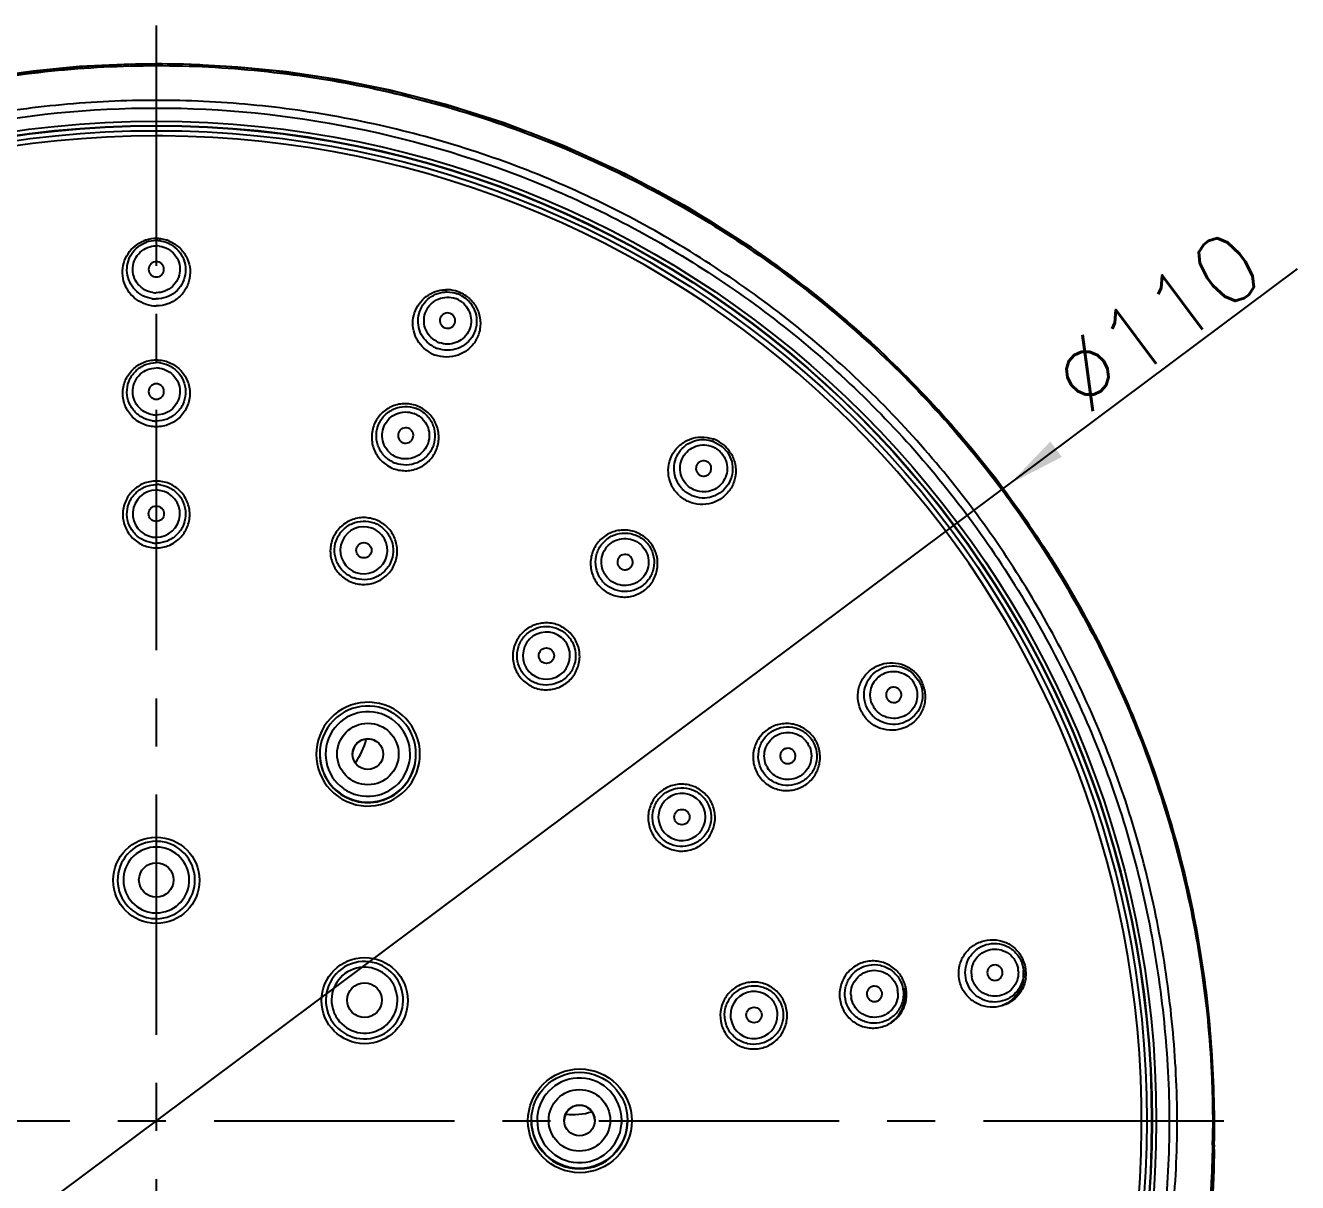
# Model space of a CAD drawing. Header units: millimetres. Extents: x 1664 to 1961, y 530 to 950.
# Drawn here: x 1748.3 to 1814.4, y 781.7 to 841.9 of the extents above; entities that cross this region are included whole.
import ezdxf

# ---------------------------------------------------------------- set-up
doc = ezdxf.new("R2010")
doc.units = ezdxf.units.MM
doc.header["$LTSCALE"] = 10
doc.header["$MEASUREMENT"] = 0
doc.linetypes.add('CENTER', pattern=[2, 1.25, -0.25, 0.25, -0.25])
doc.layers.get('0').update_dxf_attribs({"color": 2, "linetype": 'CONTINUOUS'})
doc.layers.add('1', color=1, linetype='CENTER')
doc.layers.add('D', color=2, linetype='CONTINUOUS')
doc.styles.add('GHS', font='ROMANS.shx', dxfattribs={"bigfont": 'GHS.shx'})

msp = doc.modelspace()

# ---------------------------------------------------------------- linework, layer by layer
at = {"color": 7, "linetype": 'Continuous'}
for p, q in [((1755.082, 839.912), (1755.082, 839.904)), ((1755.299, 830.699), (1755.592, 830.626)), ((1754.572, 830.626), (1754.489, 830.597)), ((1755.592, 830.626), (1755.675, 830.597)), ((1770.209, 828.046), (1770.124, 828.046)), ((1770.933, 827.865), (1771.15, 827.725)), ((1771.15, 827.725), (1771.217, 827.673)), ((1784.054, 820.267), (1783.981, 820.295)), ((1784.054, 820.267), (1784.499, 820.007)), ((1784.499, 820.007), (1784.771, 819.71)), ((1784.771, 819.71), (1784.816, 819.646)), ((1794.431, 808.189), (1794.385, 808.232)), ((1794.431, 808.189), (1794.716, 807.832)), ((1794.716, 807.832), (1794.84, 807.557)), ((1794.84, 807.557), (1794.861, 807.497)), ((1763.582, 804.002), (1763.582, 804.009)), ((1768.582, 804.002), (1768.582, 804.009)), ((1800.06, 793.212), (1800.046, 793.248)), ((1800.06, 793.212), (1800.152, 792.896)), ((1800.152, 792.896), (1800.171, 792.749)), ((1800.171, 792.749), (1800.174, 792.71)), ((1774.582, 784.956), (1774.582, 784.95)), ((1779.582, 784.956), (1779.582, 784.95)), ((1809.999, 784.042), (1809.998, 783.895)), ((1810.083, 783.989), (1810.083, 783.893)), ((1810.084, 783.893), (1810.083, 783.893)), ((1810.082, 783.651), (1810.081, 783.587)), ((1810.082, 783.688), (1810.082, 783.651))]:
    msp.add_line(p, q, dxfattribs=at)
for points in [[(1755.082, 839.912), (1753.414, 839.883), (1751.096, 839.762), (1748.683, 839.53), (1746.17, 839.174), (1743.546, 838.676), (1740.805, 838.014), (1737.949, 837.158), (1734.993, 836.09), (1731.954, 834.789), (1728.851, 833.228), (1725.703, 831.379), (1722.532, 829.218), (1719.379, 826.72), (1716.294, 823.873), (1713.328, 820.676), (1710.527, 817.126), (1707.949, 813.218), (1705.64, 808.962), (1703.658, 804.371), (1702.057, 799.465), (1700.897, 794.273), (1700.233, 788.834), (1700.08, 783.843)], [(1810.084, 783.893), (1809.904, 789.211), (1809.159, 794.867), (1807.887, 800.25), (1806.137, 805.314), (1803.989, 810.031), (1801.499, 814.378), (1798.731, 818.342), (1795.74, 821.916), (1792.59, 825.108), (1789.332, 827.917), (1786.026, 830.353), (1782.726, 832.432), (1779.466, 834.187), (1776.267, 835.645), (1773.151, 836.84), (1770.139, 837.797), (1767.249, 838.537), (1764.487, 839.09), (1761.848, 839.485), (1759.32, 839.743), (1756.896, 839.879), (1755.082, 839.912)], [(1788.865, 740.941), (1795.051, 746.473), (1800.623, 753.366), (1804.959, 760.985), (1807.963, 769), (1809.632, 777.04), (1810.082, 783.688)]]:
    msp.add_lwpolyline(points, dxfattribs=at)
for centre, radius in [((1755.082, 784.933), 51.988), ((1755.082, 784.933), 51.769), ((1755.082, 784.933), 51.748), ((1755.082, 784.933), 51.5), ((1755.082, 816.51), 0.4), ((1765.874, 814.607), 0.4), ((1775.365, 809.128), 0.4), ((1766.082, 804.01), 1.6), ((1766.082, 804.006), 0.8), ((1782.409, 800.733), 0.4), ((1755.082, 797.442), 2.241), ((1755.082, 797.46), 0.9), ((1765.915, 791.187), 2.241), ((1765.907, 791.21), 0.9), ((1786.157, 790.436), 0.4), ((1777.102, 784.933), 2.698), ((1777.082, 784.957), 2.5), ((1777.082, 784.958), 1.6), ((1777.082, 784.954), 0.8)]:
    msp.add_circle(centre, radius, dxfattribs=at)
for centre, radius, start, end in [((1754.99, 784.654), 55.25, 87.54958, 89.9048), ((1755.082, 784.933), 51.229, 90, 267.5844), ((1755.107, 784.933), 51.229, 89.64543, 90.0279), ((1755.082, 784.933), 51.229, 272.41559, 89.61754), ((1755.078, 829.07), 1.752, 108.59111, 111.44108), ((1755.076, 829.075), 1.746, 107.42772, 108.58965), ((1755.084, 829.047), 1.775, 90.06101, 107.38855), ((1755.084, 829.173), 1.541, 90.06712, 109.41084), ((1755.081, 829.06), 1.762, 82.35873, 89.98077), ((1755.082, 829.182), 1.532, 81.84956, 89.99502), ((1755.08, 829.05), 1.773, 72.59433, 82.37373), ((1755.088, 829.075), 1.746, 71.41024, 72.57224), ((1755.086, 829.07), 1.752, 68.55879, 71.40878), ((1755.082, 829.21), 1.232, 81.84956, 89.99502), ((1770.174, 826.407), 1.754, 89.27157, 92.04462), ((1770.174, 826.414), 1.747, 87.90789, 89.27063), ((1770.172, 826.386), 1.775, 70.06243, 87.8613), ((1770.174, 826.4), 1.761, 62.53044, 69.9815), ((1755.084, 829.095), 1.775, 252.13493, 269.93794), ((1755.082, 829.211), 1.532, 261.84956, 269.99502), ((1755.082, 829.234), 1.232, 261.84956, 269.99502), ((1770.22, 826.541), 1.232, 61.84942, 69.99533), ((1770.21, 826.514), 1.532, 61.84942, 69.99533), ((1770.219, 826.541), 1.232, 51.71318, 61.81109), ((1770.17, 826.39), 1.772, 52.12033, 62.54588), ((1770.184, 826.41), 1.748, 50.23788, 52.09318), ((1770.228, 826.563), 1.232, 241.84942, 249.99533), ((1770.188, 826.431), 1.775, 232.13493, 249.93794), ((1770.212, 826.526), 1.514, 239.90111, 241.84263), ((1770.22, 826.542), 1.532, 241.84942, 249.99533), ((1755.082, 822.843), 1.528, 81.83303, 89.99488), ((1755.082, 822.86), 1.229, 81.83303, 89.99488), ((1755.082, 822.872), 1.229, 261.83303, 269.99488), ((1768.047, 820.574), 1.229, 61.83304, 69.99517), ((1768.042, 820.558), 1.528, 61.83304, 69.99517), ((1755.082, 822.857), 1.528, 261.83303, 269.99488), ((1783.45, 818.746), 1.752, 68.88567, 71.39187), ((1783.452, 818.751), 1.746, 67.71992, 68.88478), ((1783.439, 818.724), 1.776, 50.94917, 67.67728), ((1783.462, 818.754), 1.739, 50.00033, 50.90184), ((1768.051, 820.585), 1.229, 241.83304, 249.99517), ((1783.532, 818.856), 1.232, 41.84871, 49.9955), ((1783.536, 818.86), 1.225, 35.04728, 41.82651), ((1783.439, 818.729), 1.773, 36.61491, 49.95447), ((1783.445, 818.734), 1.765, 34.1125, 36.61624), ((1783.456, 818.741), 1.752, 32.09522, 34.11214), ((1768.046, 820.571), 1.528, 241.83304, 249.99517), ((1755.082, 816.51), 1.225, 89.98775, 261.83252), ((1755.082, 816.501), 1.526, 81.82977, 89.99482), ((1755.082, 816.508), 1.227, 81.82977, 89.99482), ((1755.082, 816.51), 1.225, 269.98776, 81.83251), ((1783.532, 818.855), 1.531, 221.50743, 229.97753), ((1783.52, 818.841), 1.512, 230.00178, 231.86062), ((1783.546, 818.874), 1.232, 221.84871, 229.9955), ((1783.449, 818.739), 1.744, 227.82937, 229.99815), ((1783.447, 818.737), 1.741, 230.00081, 231.42972), ((1765.874, 814.607), 1.225, 69.9865, 241.82961), ((1765.874, 814.607), 1.225, 249.98651, 61.8296), ((1765.873, 814.605), 1.227, 61.82992, 69.99509), ((1765.871, 814.599), 1.526, 61.82992, 69.99509), ((1755.082, 816.506), 1.526, 261.82977, 269.99482), ((1755.082, 816.512), 1.227, 261.82977, 269.99482), ((1779.448, 813.992), 1.229, 41.83264, 49.99533), ((1765.875, 814.609), 1.227, 241.82992, 249.99509), ((1765.873, 814.604), 1.526, 241.82992, 249.99509), ((1779.455, 814), 1.229, 221.83264, 229.99533), ((1775.364, 809.128), 1.225, 49.98644, 221.82634), ((1775.365, 809.128), 1.225, 229.98644, 41.82635), ((1775.363, 809.126), 1.227, 41.82983, 49.99523), ((1775.366, 809.129), 1.227, 221.82983, 229.99523), ((1793.287, 806.988), 1.776, 31.08935, 47.86266), ((1793.406, 807.075), 1.24, 30.07658, 49.05025), ((1793.412, 807.081), 1.231, 21.8475, 29.99547), ((1793.317, 807.008), 1.739, 30.00044, 31.04384), ((1793.292, 806.995), 1.767, 20.01873, 29.9702), ((1793.284, 806.991), 1.777, 17.97218, 20.02991), ((1793.297, 806.995), 1.763, 12.10419, 17.9783), ((1766.092, 804.003), 2.698, 60.80187, 234.2593), ((1766.082, 804.009), 2.5, 60.00071, 234.63924), ((1766.106, 804.027), 2.67, 60.00023, 60.80907), ((1766.096, 804.01), 2.691, 54.70287, 59.99133), ((1793.396, 807.071), 1.512, 210.00172, 211.84805), ((1793.431, 807.093), 1.231, 201.8475, 209.99547), ((1766.082, 804.01), 2.2, 59.99979, 234.63827), ((1766.092, 804.003), 2.698, 240.00146, 54.7257), ((1766.082, 804.009), 2.5, 240.00071, 54.63924), ((1766.082, 804.01), 2.2, 239.99979, 54.63827), ((1766.081, 804.009), 2.201, 54.64066, 59.99889), ((1766.081, 804.008), 2.501, 54.64066, 59.99889), ((1793.301, 806.999), 1.744, 207.72185, 209.99797), ((1793.298, 806.997), 1.741, 210.00065, 211.27576), ((1766.082, 803.995), 0.8, 60.00103, 179.18473), ((1762.606, 805.606), 3.491, 324.02972, 346.28832), ((1787.911, 803.907), 1.228, 21.83186, 29.99529), ((1766.082, 803.985), 2.5, 179.44156, 0.52305), ((1787.919, 803.913), 1.228, 201.83186, 209.99529), ((1766.092, 804.001), 2.697, 234.2453, 239.2978), ((1766.083, 804.01), 2.501, 234.64066, 239.99889), ((1766.079, 803.98), 2.673, 239.30415, 239.99984), ((1766.083, 804.011), 2.201, 234.64066, 239.99889), ((1782.408, 800.733), 1.225, 29.98747, 201.8233), ((1782.409, 800.733), 1.225, 209.98746, 21.8233), ((1782.407, 800.732), 1.227, 21.82949, 29.99519), ((1782.41, 800.734), 1.227, 201.82949, 209.99519), ((1755.082, 797.458), 2.012, 89.99943, 260.7128), ((1755.082, 797.46), 1.713, 89.9998, 260.71243), ((1755.082, 797.455), 2.016, 80.7201, 89.99239), ((1755.082, 797.458), 2.012, 269.99914, 80.71309), ((1755.082, 797.457), 1.716, 80.7201, 89.99239), ((1755.082, 797.46), 1.713, 269.9998, 80.71243), ((1755.082, 797.463), 1.716, 260.7201, 269.99239), ((1755.082, 797.462), 2.016, 260.7201, 269.99239), ((1765.907, 791.208), 2.012, 30.00028, 200.71142), ((1798.54, 792.597), 1.76, 23.12576, 27.9004), ((1798.528, 792.592), 1.773, 21.85624, 23.13058), ((1798.529, 792.592), 1.773, 11.1666, 21.86048), ((1765.907, 791.21), 1.713, 30.00055, 200.71115), ((1798.691, 792.641), 1.231, 181.84597, 189.99527), ((1798.67, 792.637), 1.231, 1.84597, 9.99527), ((1798.636, 792.631), 1.539, 352.11559, 4.41104), ((1798.561, 792.599), 1.74, 10.00053, 11.13967), ((1798.547, 792.597), 1.754, 5.08379, 9.99122), ((1798.527, 792.595), 1.774, 352.12489, 3.81368), ((1798.531, 792.595), 1.77, 3.81291, 5.09), ((1765.907, 791.208), 2.012, 210.00028, 20.71142), ((1765.907, 791.21), 1.713, 210.0006, 20.71111), ((1765.905, 791.209), 1.716, 20.72025, 29.99274), ((1765.904, 791.207), 2.016, 20.72025, 29.99274), ((1792.258, 791.491), 1.771, 306.46218, 10.03477), ((1792.414, 791.536), 1.228, 1.83084, 9.99508), ((1792.27, 791.494), 1.758, 10.00107, 11.59382), ((1786.157, 790.436), 1.225, 9.98954, 181.82069), ((1792.423, 791.539), 1.228, 181.83084, 189.99508), ((1765.91, 791.21), 2.016, 200.72025, 209.99274), ((1765.91, 791.211), 1.716, 200.72025, 209.99274), ((1786.159, 790.436), 1.227, 181.82898, 189.99498), ((1786.157, 790.435), 1.225, 189.98925, 1.82098), ((1786.155, 790.435), 1.227, 1.82898, 9.99498), ((1777.082, 784.958), 2.2, 0.00119, 174.6377), ((1777.082, 784.942), 0.8, 0.80595, 179.19386), ((1777.083, 784.958), 2.201, 174.6402, 179.99853), ((1776.748, 788.753), 3.491, 263.82224, 286.2469), ((1777.082, 784.95), 2.5, 180.00114, 359.99886), ((1777.082, 784.933), 2.5, 180, 0), ((1777.082, 784.958), 2.2, 180.00119, 354.6377), ((1777.081, 784.958), 2.201, 354.6402, 359.99853), ((1741.93, 784.824), 68.074, 359.04589, 359.21802), ((1762.464, 783.935), 47.619, 359.70321, 359.94986), ((1805.08, 783.806), 5.003, 358.65447, 1.00159), ((1804.145, 783.831), 5.938, 356.26626, 358.61603), ((1759.203, 783.954), 50.88, 359.42598, 359.58701)]:
    msp.add_arc(centre, radius, start, end, dxfattribs=at)
for points, start_tangent, end_tangent in [([(1700.167, 783.845), (1700.186, 786.572), (1700.342, 789.295), (1701.059, 794.701), (1702.304, 800.01), (1704.063, 805.171), (1706.336, 810.126), (1709.08, 814.838), (1715.899, 823.329), (1719.905, 827.027), (1724.264, 830.301), (1728.921, 833.136), (1733.835, 835.498), (1738.961, 837.361), (1744.243, 838.718), (1749.635, 839.539), (1755.082, 839.817)], (-0.014307, 0.999898), (0.999999, -0.001314)), ([(1700.198, 788.236), (1701.711, 798.124), (1705, 807.574), (1709.939, 816.278), (1716.376, 823.937), (1724.09, 830.304), (1732.83, 835.171), (1737.495, 836.993), (1742.307, 838.385), (1747.227, 839.323), (1752.215, 839.826)], (0.061892, 0.998083), (0.998143, 0.060917)), ([(1752.215, 839.826), (1755.082, 839.904)], (0.998143, 0.060917), (0.999847, -0.017518)), ([(1757.352, 839.854), (1767.86, 838.383), (1777.888, 834.922), (1787.069, 829.609), (1791.233, 826.316), (1795.059, 822.634), (1798.516, 818.601), (1801.565, 814.253), (1806.342, 804.778), (1809.213, 794.561), (1809.89, 789.295), (1810.083, 783.989)], (0.999097, -0.042482), (-0.004138, -0.999991)), ([(1755.082, 838.008), (1750.166, 837.78), (1745.293, 837.091), (1740.505, 835.956), (1735.84, 834.39), (1731.343, 832.39), (1727.053, 829.98), (1722.998, 827.192), (1719.22, 824.038), (1712.626, 816.746), (1707.487, 808.364), (1705.511, 803.857), (1703.97, 799.184), (1702.879, 794.386), (1702.219, 789.509), (1702.005, 784.594), (1702.28, 779.681), (1703.003, 774.814), (1704.159, 770.031), (1705.756, 765.377), (1707.784, 760.893), (1710.212, 756.613), (1713.027, 752.577), (1716.206, 748.821), (1719.718, 745.374), (1723.536, 742.27), (1727.62, 739.525), (1729.752, 738.297), (1731.942, 737.173), (1734.181, 736.152), (1736.463, 735.229), (1738.784, 734.411), (1741.143, 733.712), (1745.95, 732.655)], (-0.999985, 0.005387), (0.985224, -0.171268)), ([(1764.212, 732.655), (1769.02, 733.707), (1771.379, 734.408), (1773.699, 735.23), (1775.979, 736.155), (1778.22, 737.173), (1780.411, 738.294), (1782.543, 739.522), (1786.625, 742.27), (1790.445, 745.372), (1793.957, 748.819), (1797.136, 752.576), (1799.952, 756.612), (1802.379, 760.892), (1804.407, 765.375), (1806.004, 770.029), (1807.16, 774.812), (1807.884, 779.68), (1808.158, 784.592), (1807.944, 789.508), (1807.285, 794.385), (1806.194, 799.183), (1804.653, 803.856), (1802.677, 808.363), (1797.538, 816.745), (1790.944, 824.038), (1787.166, 827.192), (1783.111, 829.98), (1774.324, 834.39), (1769.659, 835.956), (1764.87, 837.091), (1759.998, 837.78), (1755.082, 838.008)], (0.985499, 0.16968), (-0.999984, -0.005616)), ([(1755.082, 732.153), (1752.498, 732.2), (1749.92, 732.382), (1747.358, 732.715), (1744.813, 733.166), (1739.803, 734.429), (1734.961, 736.233), (1730.298, 738.459), (1725.876, 741.133), (1721.723, 744.209), (1717.89, 747.676), (1714.416, 751.502), (1711.334, 755.651), (1708.679, 760.085), (1706.462, 764.754), (1704.718, 769.619), (1703.465, 774.633), (1702.69, 779.743), (1702.415, 784.903), (1702.689, 790.064), (1703.454, 795.175), (1704.701, 800.191), (1706.447, 805.055), (1711.318, 814.158), (1714.391, 818.314), (1717.858, 822.146), (1721.684, 825.621), (1725.836, 828.698), (1730.267, 831.359), (1734.933, 833.581), (1755.082, 837.612)], (-1, -0.000134), (1, -0.000163)), ([(1755.082, 837.612), (1775.231, 833.581), (1779.897, 831.359), (1784.328, 828.698), (1788.48, 825.621), (1792.306, 822.146), (1795.773, 818.314), (1798.846, 814.158), (1803.717, 805.055), (1805.463, 800.191), (1806.71, 795.175), (1807.475, 790.064), (1807.749, 784.903), (1807.474, 779.742), (1806.699, 774.633), (1805.446, 769.619), (1803.702, 764.754), (1801.485, 760.085), (1798.83, 755.651), (1795.748, 751.502), (1792.273, 747.676), (1788.441, 744.209), (1784.288, 741.133), (1779.866, 738.459), (1775.203, 736.233), (1770.361, 734.429), (1765.351, 733.166), (1762.806, 732.715), (1760.243, 732.382), (1757.666, 732.2), (1755.082, 732.153)], (1, 0.000164), (-1, 0.00013)), ([(1754.539, 827.406), (1754.06, 827.647), (1753.676, 828.02), (1753.424, 828.492), (1753.326, 829.018), (1753.391, 829.548), (1753.614, 830.034), (1753.975, 830.431), (1754.438, 830.7)], (-0.951531, 0.307552), (0.9308, 0.365528)), ([(1755.726, 830.7), (1756.242, 830.386), (1756.621, 829.917), (1756.817, 829.347), (1756.808, 828.744), (1756.595, 828.181), (1756.203, 827.722), (1755.678, 827.424), (1755.082, 827.32)], (0.930799, -0.36553), (-1, 0)), ([(1754.865, 827.695), (1754.385, 827.847), (1753.981, 828.147), (1753.698, 828.562), (1753.566, 829.046), (1753.599, 829.547), (1753.795, 830.009), (1754.131, 830.383), (1754.572, 830.626)], (-0.989886, 0.141865), (0.942737, 0.333536)), ([(1754.907, 828.015), (1754.476, 828.162), (1754.128, 828.457), (1753.913, 828.858), (1753.86, 829.309), (1753.977, 829.748), (1754.247, 830.115), (1754.633, 830.357), (1755.082, 830.442)], (-0.989886, 0.141865), (1, 0)), ([(1755.592, 830.626), (1756.054, 830.365), (1756.397, 829.963), (1756.582, 829.467), (1756.584, 828.939), (1756.404, 828.442), (1756.064, 828.036), (1755.605, 827.771), (1755.082, 827.679)], (0.942825, -0.333288), (-1, 0)), ([(1755.257, 830.429), (1755.688, 830.282), (1756.036, 829.987), (1756.251, 829.586), (1756.304, 829.135), (1756.187, 828.695), (1755.917, 828.329), (1755.531, 828.087), (1755.082, 828.002)], (0.989886, -0.141865), (-1, 0)), ([(1755.082, 829.62), (1754.929, 829.59), (1754.799, 829.504), (1754.712, 829.374), (1754.682, 829.222), (1754.712, 829.07), (1754.799, 828.94), (1754.929, 828.854), (1755.082, 828.824)], (-1, 0), (1, 0)), ([(1755.082, 828.824), (1755.235, 828.854), (1755.365, 828.94), (1755.451, 829.07), (1755.482, 829.222), (1755.451, 829.374), (1755.365, 829.503), (1755.235, 829.59), (1755.082, 829.62)], (1, 0), (-1, 0)), ([(1769.099, 825.03), (1768.732, 825.418), (1768.499, 825.898), (1768.422, 826.425), (1768.506, 826.951), (1768.746, 827.426), (1769.117, 827.808), (1769.587, 828.06), (1770.112, 828.16)], (-0.788958, 0.614447), (0.999364, 0.035663)), ([(1769.453, 825.216), (1769.07, 825.531), (1768.808, 825.951), (1768.695, 826.432), (1768.743, 826.923), (1768.947, 827.372), (1769.285, 827.733), (1769.721, 827.965), (1770.209, 828.046)], (-0.865172, 0.501475), (0.999999, 0.001308)), ([(1770.209, 828.046), (1770.735, 827.954)], (0.999999, 0.001308), (0.939694, -0.342016)), ([(1769.646, 825.477), (1769.291, 825.764), (1769.065, 826.159), (1769, 826.61), (1769.105, 827.052), (1769.365, 827.425), (1769.745, 827.677), (1770.19, 827.772), (1770.641, 827.698)], (-0.881666, 0.471873), (0.939694, -0.342016)), ([(1771.302, 827.753), (1771.696, 827.287), (1771.907, 826.715), (1771.909, 826.106), (1771.702, 825.534), (1771.31, 825.067), (1770.782, 824.763), (1770.181, 824.657), (1769.579, 824.764)], (0.768712, -0.639595), (-0.939693, 0.34202)), ([(1771.149, 827.725), (1771.509, 827.327), (1771.707, 826.831), (1771.721, 826.297), (1771.549, 825.792), (1771.212, 825.377), (1770.751, 825.106), (1770.224, 825.01), (1769.696, 825.102)], (0.789969, -0.613147), (-0.939694, 0.342016)), ([(1770.982, 827.508), (1771.268, 827.187), (1771.424, 826.788), (1771.433, 826.36), (1771.293, 825.956), (1771.022, 825.625), (1770.652, 825.408), (1770.229, 825.332), (1769.806, 825.406)], (0.785062, -0.619417), (-0.939694, 0.342016)), ([(1770.36, 826.926), (1770.206, 826.95), (1770.054, 826.913), (1769.929, 826.822), (1769.848, 826.689), (1769.824, 826.535), (1769.861, 826.384), (1769.954, 826.259), (1770.087, 826.178)], (-0.939694, 0.342016), (0.939694, -0.342016)), ([(1770.087, 826.178), (1770.241, 826.154), (1770.393, 826.191), (1770.519, 826.283), (1770.599, 826.415), (1770.623, 826.569), (1770.586, 826.72), (1770.493, 826.846), (1770.36, 826.926)], (0.939694, -0.342016), (-0.939694, 0.342016)), ([(1755.082, 821.03), (1754.414, 821.163), (1753.848, 821.54), (1753.47, 822.105), (1753.337, 822.771), (1753.47, 823.437), (1753.848, 824.002), (1754.414, 824.38), (1755.082, 824.512)], (-1, 0), (1, 0)), ([(1754.865, 821.344), (1754.328, 821.528), (1753.895, 821.896), (1753.628, 822.396), (1753.562, 822.959), (1753.707, 823.507), (1754.044, 823.964), (1754.524, 824.266), (1755.082, 824.372)], (-0.989845, 0.142149), (1, 0)), ([(1754.908, 821.655), (1754.476, 821.803), (1754.128, 822.099), (1753.913, 822.501), (1753.86, 822.953), (1753.977, 823.394), (1754.247, 823.761), (1754.633, 824.004), (1755.082, 824.089)], (-0.989845, 0.142149), (1, 0)), ([(1755.082, 824.512), (1755.75, 824.38), (1756.316, 824.002), (1756.694, 823.437), (1756.827, 822.771), (1756.694, 822.105), (1756.316, 821.54), (1755.75, 821.163), (1755.082, 821.03)], (1, 0), (-1, 0)), ([(1755.299, 824.356), (1755.836, 824.172), (1756.269, 823.805), (1756.536, 823.305), (1756.602, 822.742), (1756.457, 822.193), (1756.12, 821.737), (1755.64, 821.434), (1755.082, 821.329)], (0.989845, -0.142149), (-1, 0)), ([(1755.256, 824.077), (1755.688, 823.929), (1756.036, 823.633), (1756.251, 823.231), (1756.304, 822.779), (1756.187, 822.338), (1755.917, 821.971), (1755.531, 821.728), (1755.082, 821.643)], (0.989845, -0.142149), (-1, 0)), ([(1755.082, 823.265), (1754.929, 823.235), (1754.799, 823.148), (1754.712, 823.019), (1754.682, 822.866), (1754.712, 822.713), (1754.799, 822.584), (1754.929, 822.497), (1755.082, 822.467)], (-1, 0), (1, 0)), ([(1755.082, 822.467), (1755.235, 822.497), (1755.365, 822.584), (1755.451, 822.713), (1755.482, 822.866), (1755.451, 823.019), (1755.365, 823.148), (1755.235, 823.235), (1755.082, 823.265)], (1, 0), (-1, 0)), ([(1768.619, 822.125), (1767.946, 822.229), (1767.285, 822.068), (1766.736, 821.667), (1766.383, 821.086), (1766.281, 820.415), (1766.443, 819.755), (1766.846, 819.206), (1767.428, 818.853)], (-0.939693, 0.34202), (0.939693, -0.34202)), ([(1767.325, 819.224), (1766.883, 819.58), (1766.602, 820.074), (1766.522, 820.635), (1766.653, 821.187), (1766.977, 821.652), (1767.449, 821.966), (1768.004, 822.086), (1768.564, 821.994)], (-0.881532, 0.472124), (0.939694, -0.342016)), ([(1767.428, 818.853), (1768.101, 818.749), (1768.762, 818.91), (1769.311, 819.312), (1769.663, 819.892), (1769.766, 820.564), (1769.604, 821.224), (1769.201, 821.772), (1768.619, 822.125)], (0.939693, -0.34202), (-0.939693, 0.34202)), ([(1767.471, 819.502), (1767.115, 819.788), (1766.89, 820.185), (1766.825, 820.636), (1766.93, 821.08), (1767.191, 821.454), (1767.571, 821.706), (1768.017, 821.802), (1768.467, 821.729)], (-0.881532, 0.472124), (0.939694, -0.342016)), ([(1768.763, 821.906), (1769.205, 821.549), (1769.486, 821.056), (1769.566, 820.494), (1769.435, 819.943), (1769.111, 819.477), (1768.639, 819.163), (1768.084, 819.043), (1767.523, 819.135)], (0.881532, -0.472124), (-0.939694, 0.342016)), ([(1768.627, 821.657), (1768.982, 821.371), (1769.208, 820.974), (1769.272, 820.523), (1769.167, 820.08), (1768.907, 819.706), (1768.527, 819.453), (1768.081, 819.357), (1767.63, 819.43)], (0.881532, -0.472124), (-0.939694, 0.342016)), ([(1768.185, 820.955), (1768.031, 820.979), (1767.88, 820.942), (1767.754, 820.85), (1767.673, 820.716), (1767.649, 820.562), (1767.686, 820.411), (1767.779, 820.285), (1767.912, 820.204)], (-0.939694, 0.342016), (0.939694, -0.342016)), ([(1767.912, 820.204), (1768.066, 820.181), (1768.218, 820.218), (1768.344, 820.31), (1768.425, 820.443), (1768.448, 820.597), (1768.411, 820.748), (1768.319, 820.874), (1768.185, 820.955)], (0.939694, -0.342016), (-0.939694, 0.342016)), ([(1782.278, 817.447), (1781.91, 817.916), (1781.72, 818.481), (1781.729, 819.077), (1781.938, 819.634), (1782.321, 820.088), (1782.835, 820.388), (1783.42, 820.498), (1784.009, 820.406)], (-0.741168, 0.671319), (0.947719, -0.319106)), ([(1782.386, 817.84), (1782.119, 818.267), (1782.005, 818.756), (1782.057, 819.255), (1782.268, 819.709), (1782.616, 820.069), (1783.064, 820.296), (1783.561, 820.364), (1784.054, 820.267)], (-0.662864, 0.748739), (0.936119, -0.351684)), ([(1782.629, 818.052), (1782.393, 818.443), (1782.316, 818.892), (1782.409, 819.337), (1782.659, 819.717), (1783.031, 819.978), (1783.474, 820.085), (1783.925, 820.022), (1784.323, 819.799)], (-0.667096, 0.744972), (0.766049, -0.642782)), ([(1784.94, 819.672), (1785.17, 819.105), (1785.191, 818.494), (1785.001, 817.913), (1784.623, 817.434), (1784.104, 817.114), (1783.505, 816.992), (1782.9, 817.083), (1782.362, 817.376)], (0.531307, -0.847179), (-0.781836, 0.623485)), ([(1784.771, 819.71), (1784.996, 819.22), (1785.037, 818.684), (1784.889, 818.168), (1784.57, 817.737), (1784.12, 817.444), (1783.595, 817.326), (1783.062, 817.398), (1782.586, 817.652)], (0.571992, -0.820259), (-0.786497, 0.617594)), ([(1784.539, 819.564), (1784.723, 819.166), (1784.755, 818.729), (1784.631, 818.31), (1784.367, 817.962), (1783.997, 817.73), (1783.568, 817.643), (1783.135, 817.713), (1782.754, 817.93)], (0.574407, -0.81857), (-0.766049, 0.642782)), ([(1783.795, 819.17), (1783.658, 819.245), (1783.503, 819.262), (1783.354, 819.219), (1783.233, 819.122), (1783.158, 818.985), (1783.141, 818.831), (1783.185, 818.681), (1783.283, 818.56)], (-0.766049, 0.642782), (0.766049, -0.642782)), ([(1783.283, 818.56), (1783.419, 818.484), (1783.574, 818.467), (1783.724, 818.51), (1783.845, 818.608), (1783.92, 818.744), (1783.937, 818.898), (1783.893, 819.048), (1783.795, 819.17)], (0.766049, -0.642782), (-0.766049, 0.642782)), ([(1755.082, 818.209), (1754.416, 818.077), (1753.852, 817.7), (1753.475, 817.136), (1753.342, 816.471), (1753.475, 815.806), (1753.852, 815.242), (1754.416, 814.865), (1755.082, 814.733)], (-1, 0), (1, 0)), ([(1755.082, 814.733), (1755.748, 814.865), (1756.312, 815.242), (1756.689, 815.806), (1756.822, 816.471), (1756.689, 817.136), (1756.312, 817.7), (1755.748, 818.077), (1755.082, 818.209)], (1, 0), (-1, 0)), ([(1754.865, 814.996), (1754.328, 815.18), (1753.895, 815.548), (1753.628, 816.048), (1753.562, 816.612), (1753.707, 817.161), (1754.044, 817.619), (1754.524, 817.921), (1755.082, 818.027)], (-0.989837, 0.142205), (1, 0)), ([(1755.299, 818.012), (1755.836, 817.828), (1756.268, 817.46), (1756.536, 816.959), (1756.602, 816.395), (1756.457, 815.846), (1756.12, 815.389), (1755.64, 815.086), (1755.082, 814.98)], (0.989837, -0.142205), (-1, 0)), ([(1766.463, 816.202), (1765.792, 816.306), (1765.133, 816.144), (1764.586, 815.743), (1764.234, 815.164), (1764.131, 814.494), (1764.292, 813.835), (1764.694, 813.288), (1765.274, 812.936)], (-0.939693, 0.34202), (0.939693, -0.34202)), ([(1765.274, 812.936), (1765.945, 812.832), (1766.605, 812.994), (1767.152, 813.395), (1767.503, 813.974), (1767.606, 814.644), (1767.445, 815.303), (1767.044, 815.85), (1766.463, 816.202)], (0.939693, -0.34202), (-0.939693, 0.34202)), ([(1765.153, 813.258), (1764.711, 813.615), (1764.43, 814.109), (1764.35, 814.671), (1764.481, 815.223), (1764.806, 815.689), (1765.278, 816.004), (1765.833, 816.124), (1766.394, 816.033)], (-0.881507, 0.472171), (0.939694, -0.342016)), ([(1766.592, 815.944), (1767.034, 815.587), (1767.314, 815.094), (1767.395, 814.532), (1767.264, 813.979), (1766.939, 813.513), (1766.467, 813.198), (1765.912, 813.078), (1765.351, 813.169)], (0.881507, -0.472171), (-0.939694, 0.342016)), ([(1780.523, 815.252), (1779.926, 815.58), (1779.25, 815.655), (1778.597, 815.465), (1778.067, 815.04), (1777.741, 814.445), (1777.667, 813.769), (1777.858, 813.116), (1778.285, 812.585)], (-0.766044, 0.642788), (0.766044, -0.642788)), ([(1778.464, 812.818), (1778.092, 813.282), (1777.925, 813.852), (1777.989, 814.443), (1778.275, 814.963), (1778.738, 815.335), (1779.309, 815.5), (1779.899, 815.435), (1780.421, 815.149)], (-0.766049, 0.642782), (0.766049, -0.642782)), ([(1778.54, 813.181), (1778.304, 813.572), (1778.227, 814.022), (1778.321, 814.468), (1778.572, 814.849), (1778.944, 815.111), (1779.388, 815.218), (1779.84, 815.156), (1780.238, 814.933)], (-0.666888, 0.745158), (0.766049, -0.642782)), ([(1778.285, 812.585), (1778.882, 812.257), (1779.558, 812.182), (1780.211, 812.372), (1780.741, 812.797), (1781.067, 813.392), (1781.141, 814.068), (1780.95, 814.721), (1780.523, 815.252)], (0.766044, -0.642788), (-0.766044, 0.642788)), ([(1780.421, 815.149), (1780.793, 814.686), (1780.96, 814.115), (1780.895, 813.525), (1780.61, 813.004), (1780.147, 812.633), (1779.576, 812.467), (1778.985, 812.532), (1778.464, 812.818)], (0.766049, -0.642782), (-0.766049, 0.642782)), ([(1780.364, 814.811), (1780.599, 814.421), (1780.676, 813.971), (1780.582, 813.525), (1780.331, 813.144), (1779.959, 812.882), (1779.515, 812.774), (1779.063, 812.836), (1778.665, 813.059)], (0.666888, -0.745158), (-0.766049, 0.642782)), ([(1779.708, 814.302), (1779.572, 814.377), (1779.416, 814.394), (1779.267, 814.351), (1779.145, 814.253), (1779.07, 814.117), (1779.053, 813.962), (1779.097, 813.812), (1779.195, 813.69)], (-0.766049, 0.642782), (0.766049, -0.642782)), ([(1779.195, 813.69), (1779.332, 813.615), (1779.487, 813.598), (1779.636, 813.642), (1779.758, 813.739), (1779.833, 813.876), (1779.85, 814.031), (1779.806, 814.18), (1779.708, 814.302)], (0.766049, -0.642782), (-0.766049, 0.642782)), ([(1776.472, 810.424), (1775.876, 810.751), (1775.202, 810.825), (1774.55, 810.635), (1774.022, 810.211), (1773.696, 809.616), (1773.622, 808.942), (1773.812, 808.291), (1774.237, 807.761)], (-0.766044, 0.642788), (0.766044, -0.642788)), ([(1774.382, 807.956), (1774.01, 808.419), (1773.843, 808.99), (1773.908, 809.581), (1774.194, 810.102), (1774.658, 810.474), (1775.229, 810.641), (1775.82, 810.576), (1776.341, 810.29)], (-0.766049, 0.642782), (0.766049, -0.642782)), ([(1774.237, 807.761), (1774.833, 807.434), (1775.507, 807.36), (1776.158, 807.55), (1776.687, 807.974), (1777.013, 808.568), (1777.087, 809.243), (1776.897, 809.894), (1776.472, 810.424)], (0.766044, -0.642788), (-0.766044, 0.642788)), ([(1776.341, 810.29), (1776.713, 809.826), (1776.879, 809.255), (1776.815, 808.664), (1776.529, 808.143), (1776.065, 807.771), (1775.494, 807.605), (1774.903, 807.67), (1774.382, 807.956)], (0.766049, -0.642782), (-0.766049, 0.642782)), ([(1791.757, 806.187), (1791.571, 806.767), (1791.593, 807.376), (1791.822, 807.939), (1792.229, 808.39), (1792.766, 808.674), (1793.368, 808.756), (1793.962, 808.628), (1794.478, 808.305)], (-0.465208, 0.885202), (0.742064, -0.670329)), ([(1792.086, 806.315), (1791.903, 806.821), (1791.907, 807.359), (1792.098, 807.861), (1792.451, 808.265), (1792.922, 808.52), (1793.454, 808.594), (1793.978, 808.479), (1794.431, 808.189)], (-0.500005, 0.866022), (0.733042, -0.680184)), ([(1792.288, 806.634), (1792.202, 807.031), (1792.249, 807.433), (1792.425, 807.798), (1792.711, 808.084), (1793.074, 808.261), (1793.476, 808.309), (1793.872, 808.223), (1794.218, 808.011)], (-0.372049, 0.928213), (0.755921, -0.654663)), ([(1794.84, 807.557), (1794.92, 807.011), (1794.8, 806.474), (1794.497, 806.015), (1794.051, 805.695), (1793.52, 805.555), (1792.973, 805.615), (1792.482, 805.865), (1792.111, 806.273)], (0.320506, -0.947247), (-0.52765, 0.849462)), ([(1794.555, 807.539), (1794.643, 807.091), (1794.562, 806.643), (1794.322, 806.256), (1793.957, 805.985), (1793.518, 805.867), (1793.066, 805.918), (1792.663, 806.131), (1792.365, 806.477)], (0.372049, -0.928213), (-0.500005, 0.866022)), ([(1795.021, 807.365), (1795.043, 806.753), (1794.853, 806.171), (1794.476, 805.69), (1793.956, 805.369), (1793.357, 805.247), (1792.752, 805.338), (1792.215, 805.632), (1791.81, 806.093)], (0.209513, -0.977806), (-0.519148, 0.854684)), ([(1793.767, 807.286), (1793.664, 807.403), (1793.524, 807.472), (1793.369, 807.483), (1793.222, 807.433), (1793.105, 807.331), (1793.036, 807.191), (1793.027, 807.035), (1793.077, 806.888)], (-0.500005, 0.866022), (0.500005, -0.866022)), ([(1793.077, 806.888), (1793.18, 806.77), (1793.319, 806.701), (1793.475, 806.691), (1793.622, 806.74), (1793.739, 806.843), (1793.807, 806.982), (1793.817, 807.138), (1793.767, 807.286)], (0.500005, -0.866022), (-0.500005, 0.866022)), ([(1789.359, 804.722), (1788.91, 805.235), (1788.3, 805.536), (1787.622, 805.581), (1786.978, 805.363), (1786.468, 804.915), (1786.168, 804.305), (1786.124, 803.626), (1786.343, 802.981)], (-0.5, 0.866025), (0.5, -0.866025)), ([(1786.585, 803.141), (1786.393, 803.704), (1786.432, 804.297), (1786.694, 804.83), (1787.141, 805.221), (1787.703, 805.412), (1788.296, 805.372), (1788.829, 805.109), (1789.221, 804.662)], (-0.500005, 0.866022), (0.500005, -0.866022)), ([(1786.779, 803.456), (1786.691, 803.904), (1786.773, 804.353), (1787.014, 804.74), (1787.38, 805.012), (1787.82, 805.131), (1788.273, 805.08), (1788.677, 804.867), (1788.975, 804.521)], (-0.371798, 0.928314), (0.500005, -0.866022)), ([(1786.343, 802.981), (1786.792, 802.469), (1787.402, 802.168), (1788.08, 802.123), (1788.723, 802.34), (1789.234, 802.789), (1789.534, 803.399), (1789.578, 804.078), (1789.359, 804.722)], (0.5, -0.866025), (-0.5, 0.866025)), ([(1789.221, 804.662), (1789.412, 804.099), (1789.373, 803.506), (1789.111, 802.973), (1788.665, 802.582), (1788.102, 802.391), (1787.509, 802.43), (1786.977, 802.694), (1786.585, 803.141)], (0.500005, -0.866022), (-0.500005, 0.866022)), ([(1789.051, 804.364), (1789.139, 803.916), (1789.057, 803.467), (1788.816, 803.08), (1788.45, 802.808), (1788.01, 802.689), (1787.557, 802.74), (1787.153, 802.953), (1786.856, 803.299)], (0.371798, -0.928314), (-0.500005, 0.866022)), ([(1788.261, 804.11), (1788.158, 804.227), (1788.018, 804.296), (1787.863, 804.306), (1787.715, 804.256), (1787.598, 804.154), (1787.529, 804.014), (1787.519, 803.858), (1787.569, 803.71)], (-0.500005, 0.866022), (0.500005, -0.866022)), ([(1787.569, 803.71), (1787.672, 803.593), (1787.812, 803.524), (1787.967, 803.514), (1788.115, 803.564), (1788.232, 803.666), (1788.301, 803.806), (1788.311, 803.962), (1788.261, 804.11)], (0.500005, -0.866022), (-0.500005, 0.866022)), ([(1783.9, 801.571), (1783.452, 802.082), (1782.844, 802.382), (1782.167, 802.426), (1781.525, 802.208), (1781.016, 801.761), (1780.716, 801.153), (1780.671, 800.476), (1780.89, 799.833)], (-0.5, 0.866025), (0.5, -0.866025)), ([(1781.085, 799.968), (1780.894, 800.531), (1780.933, 801.124), (1781.196, 801.657), (1781.642, 802.049), (1782.205, 802.24), (1782.799, 802.201), (1783.332, 801.938), (1783.724, 801.491)], (-0.500005, 0.866022), (0.500005, -0.866022)), ([(1780.89, 799.833), (1781.337, 799.322), (1781.946, 799.022), (1782.623, 798.978), (1783.264, 799.195), (1783.774, 799.642), (1784.074, 800.25), (1784.118, 800.928), (1783.9, 801.571)], (0.5, -0.866025), (-0.5, 0.866025)), ([(1783.724, 801.491), (1783.915, 800.928), (1783.876, 800.335), (1783.613, 799.801), (1783.166, 799.41), (1782.603, 799.218), (1782.01, 799.257), (1781.477, 799.52), (1781.085, 799.968)], (0.500005, -0.866022), (-0.500005, 0.866022)), ([(1796.825, 792.293), (1796.826, 792.911), (1797.04, 793.49), (1797.441, 793.959), (1797.979, 794.259), (1798.587, 794.354), (1799.191, 794.232), (1799.715, 793.907), (1800.096, 793.421)], (-0.173648, 0.984808), (0.468046, -0.883704)), ([(1797.162, 792.37), (1797.166, 792.925), (1797.367, 793.44), (1797.739, 793.849), (1798.233, 794.097), (1798.782, 794.152), (1799.315, 794.006), (1799.76, 793.678), (1800.06, 793.212)], (-0.173651, 0.984807), (0.379701, -0.925109)), ([(1797.461, 792.602), (1797.531, 793.053), (1797.761, 793.446), (1798.118, 793.727), (1798.554, 793.857), (1799.007, 793.818), (1799.415, 793.616), (1799.721, 793.277), (1799.882, 792.85)], (-0.032117, 0.999484), (0.173651, -0.984807)), ([(1794.06, 791.806), (1793.813, 792.441), (1793.343, 792.932), (1792.722, 793.207), (1792.042, 793.222), (1791.409, 792.975), (1790.919, 792.505), (1790.646, 791.882), (1790.631, 791.201)], (-0.173648, 0.984808), (0.173648, -0.984808)), ([(1790.906, 791.27), (1790.918, 791.864), (1791.157, 792.408), (1791.586, 792.819), (1792.14, 793.034), (1792.733, 793.021), (1793.277, 792.781), (1793.688, 792.352), (1793.903, 791.797)], (-0.173651, 0.984807), (0.173651, -0.984807)), ([(1799.073, 792.708), (1799.016, 792.853), (1798.909, 792.966), (1798.766, 793.029), (1798.611, 793.033), (1798.466, 792.976), (1798.354, 792.869), (1798.291, 792.726), (1798.288, 792.57)], (-0.173651, 0.984807), (0.173651, -0.984807)), ([(1791.196, 791.499), (1791.266, 791.95), (1791.497, 792.344), (1791.855, 792.625), (1792.292, 792.756), (1792.746, 792.717), (1793.155, 792.515), (1793.462, 792.177), (1793.623, 791.75)], (-0.031856, 0.999492), (0.173651, -0.984807)), ([(1800.284, 792.352), (1800.093, 791.765), (1799.711, 791.281), (1799.186, 790.959), (1798.582, 790.841), (1797.974, 790.939), (1797.437, 791.242), (1797.038, 791.713), (1796.825, 792.293)], (-0.137551, -0.990495), (-0.173648, 0.984808)), ([(1800.161, 792.42), (1799.995, 791.911), (1799.664, 791.491), (1799.208, 791.213), (1798.684, 791.11), (1798.157, 791.196), (1797.692, 791.459), (1797.346, 791.867), (1797.162, 792.37)], (-0.137756, -0.990466), (-0.173651, 0.984807)), ([(1799.9, 792.676), (1799.83, 792.225), (1799.6, 791.832), (1799.242, 791.551), (1798.807, 791.421), (1798.354, 791.459), (1797.946, 791.662), (1797.64, 792.001), (1797.479, 792.428)], (0.032117, -0.999484), (-0.173651, 0.984807)), ([(1798.288, 792.57), (1798.345, 792.425), (1798.452, 792.312), (1798.594, 792.249), (1798.75, 792.245), (1798.895, 792.301), (1799.007, 792.409), (1799.07, 792.552), (1799.073, 792.708)], (0.173651, -0.984807), (-0.173651, 0.984807)), ([(1800.174, 792.71), (1800.128, 792.15), (1799.91, 791.633), (1799.542, 791.211), (1799.06, 790.926)], (0.077097, -0.997024), (-0.930483, -0.366335)), ([(1787.853, 790.711), (1787.607, 791.344), (1787.137, 791.834), (1786.517, 792.108), (1785.839, 792.122), (1785.207, 791.877), (1784.717, 791.408), (1784.444, 790.786), (1784.43, 790.108)], (-0.173648, 0.984808), (0.173648, -0.984808)), ([(1784.651, 790.169), (1784.664, 790.763), (1784.904, 791.307), (1785.333, 791.719), (1785.887, 791.934), (1786.482, 791.921), (1787.026, 791.681), (1787.437, 791.252), (1787.653, 790.698)], (-0.173651, 0.984807), (0.173651, -0.984807)), ([(1790.631, 791.201), (1790.878, 790.566), (1791.347, 790.074), (1791.969, 789.8), (1792.648, 789.785), (1793.281, 790.031), (1793.772, 790.502), (1794.045, 791.125), (1794.06, 791.806)], (0.173648, -0.984808), (-0.173648, 0.984808)), ([(1793.903, 791.797), (1793.89, 791.203), (1793.651, 790.659), (1793.222, 790.248), (1792.669, 790.033), (1792.075, 790.046), (1791.532, 790.286), (1791.121, 790.715), (1790.906, 791.27)], (0.173651, -0.984807), (-0.173651, 0.984807)), ([(1792.812, 791.607), (1792.755, 791.752), (1792.647, 791.865), (1792.505, 791.928), (1792.349, 791.931), (1792.204, 791.875), (1792.091, 791.767), (1792.028, 791.624), (1792.025, 791.468)], (-0.173651, 0.984807), (0.173651, -0.984807)), ([(1793.641, 791.576), (1793.571, 791.125), (1793.34, 790.731), (1792.981, 790.449), (1792.545, 790.319), (1792.09, 790.358), (1791.682, 790.56), (1791.375, 790.898), (1791.214, 791.325)], (0.031856, -0.999492), (-0.173651, 0.984807)), ([(1792.025, 791.468), (1792.082, 791.323), (1792.189, 791.21), (1792.332, 791.147), (1792.488, 791.144), (1792.633, 791.2), (1792.746, 791.308), (1792.808, 791.451), (1792.812, 791.607)], (0.173651, -0.984807), (-0.173651, 0.984807)), ([(1784.43, 790.108), (1784.676, 789.475), (1785.145, 788.984), (1785.765, 788.711), (1786.443, 788.696), (1787.075, 788.942), (1787.565, 789.411), (1787.838, 790.032), (1787.853, 790.711)], (0.173648, -0.984808), (-0.173648, 0.984808)), ([(1787.653, 790.698), (1787.64, 790.103), (1787.4, 789.559), (1786.971, 789.148), (1786.417, 788.932), (1785.822, 788.946), (1785.278, 789.185), (1784.867, 789.615), (1784.651, 790.169)], (0.173651, -0.984807), (-0.173651, 0.984807)), ([(1809.994, 783.69), (1809.755, 779.228), (1809.158, 774.799), (1808.213, 770.431), (1806.921, 766.153)], (-0.016656, -0.999861), (-0.329839, -0.944037)), ([(1810.08, 783.444), (1809.962, 780.336), (1809.65, 777.241)], (-0.01001, -0.99995), (-0.12811, -0.99176))]:
    msp.add_spline(points, degree=3, dxfattribs=dict(at, start_tangent=start_tangent, end_tangent=end_tangent))
msp.add_open_spline([(1754.79, 839.817), (1754.881, 839.817), (1754.971, 839.817), (1755.062, 839.817), (1755.069, 839.817), (1755.075, 839.817), (1755.082, 839.817), (1756.896, 839.82), (1760.526, 839.628), (1765.915, 838.813), (1771.193, 837.455), (1776.318, 835.601), (1781.231, 833.244), (1785.886, 830.414), (1790.252, 827.153), (1795.59, 822.236), (1800.181, 816.554), (1803.841, 810.287), (1806.133, 805.343), (1807.898, 800.188), (1809.163, 794.888), (1809.774, 790.387), (1809.995, 786.764), (1810.01, 784.949), (1809.999, 784.042)], degree=3, knots=[-0.291353, -0.291353, -0.291353, -0.291353, -0.019917, -0.019917, -0.019917, 0, 0, 0, 5.441976, 10.883542, 16.325144, 21.766191, 27.206252, 32.646188, 38.085151, 43.524367, 54.390678, 59.830777, 65.270344, 70.710521, 76.1509, 81.59184, 84.313083, 87.034356, 87.034356, 87.034356, 87.034356], dxfattribs=at)
at = {"layer": '1'}
for p, q in [((1755.082, 841.907), (1755.082, 582.347)), ((1698.083, 784.933), (1812.081, 784.933))]:
    msp.add_line(p, q, dxfattribs=at)
at = {"layer": 'D'}
msp.add_line((1707.318, 749.258), (1814.416, 829.239), dxfattribs=at)
msp.add_solid([(1801.563, 820.264), (1802.162, 819.463), (1799.459, 818.069)], dxfattribs=at)

# ---------------------------------------------------------------- texts
at = {"layer": 'D', "insert": (1807.104, 826.514), "char_height": 3.5, "attachment_point": 5, "rotation": 36.75232, "style": 'GHS'}
msp.add_mtext('\\A1;∅110', dxfattribs=at)

doc.saveas('drawing.dxf')
